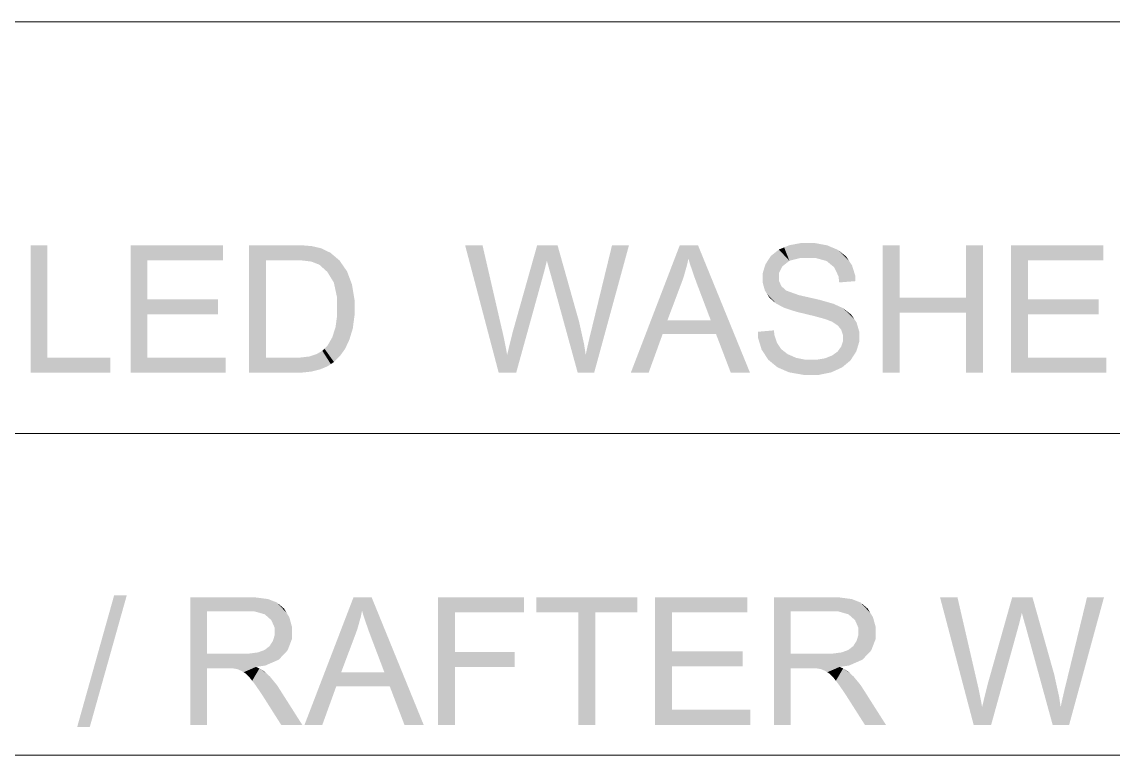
# Model space of a CAD drawing. Header units: millimetres. Extents: x 2 to 579, y 1 to 405.
# Drawn here: x 189.84 to 197.23, y 94.61 to 99.58 of the extents above; entities that cross this region are included whole.
import ezdxf

# ---------------------------------------------------------------- set-up
doc = ezdxf.new("R2010")
doc.units = ezdxf.units.MM
doc.linetypes.add('XKITLINE00', pattern=[0])
doc.layers.add('LinkedObject', color=7, linetype='Continuous', lineweight=0)

# ---------------------------------------------------------------- blocks, each defined once
blk = doc.blocks.new('*A4')
at = {"layer": 'LinkedObject'}
for points in [[(190.0112, 98.066), (189.8971, 97.202), (189.8971, 98.066)], [(190.0112, 97.304), (189.8971, 97.202), (190.0112, 98.066)], [(190.6885, 97.6997), (190.5745, 97.202), (190.5745, 98.066)], [(190.6885, 97.6997), (190.5745, 98.066), (190.6885, 97.9641)], [(191.1992, 97.9641), (190.5745, 98.066), (191.1992, 98.066)], [(190.6885, 97.9641), (190.5745, 98.066), (191.1992, 97.9641)], [(191.3771, 98.066), (191.4912, 97.9641), (191.3771, 97.202)], [(191.6727, 97.9641), (191.3771, 98.066), (191.6745, 98.066)], [(191.4912, 97.9641), (191.3771, 98.066), (191.6727, 97.9641)], [(191.6745, 98.066), (191.7237, 97.9641), (191.6727, 97.9641)], [(191.7249, 98.066), (191.7237, 97.9641), (191.6745, 98.066)], [(191.7249, 98.066), (191.7977, 97.9552), (191.7237, 97.9641)], [(191.8017, 98.0598), (191.7977, 97.9552), (191.7249, 98.066)], [(191.8282, 98.0537), (191.7977, 97.9552), (191.8017, 98.0598)], [(191.8282, 98.0537), (191.8207, 97.9464), (191.7977, 97.9552)], [(191.8207, 97.9464), (191.8282, 98.0537), (191.8525, 97.934)], [(191.9286, 98.0142), (191.8282, 98.0537), (191.8653, 98.0451)], [(191.9548, 97.9918), (191.8282, 98.0537), (191.9286, 98.0142)], [(191.9066, 97.8853), (191.8282, 98.0537), (191.9548, 97.9918)], [(191.8525, 97.934), (191.8282, 98.0537), (191.9066, 97.8853)], [(192.9578, 98.066), (193.0674, 97.202), (192.8399, 98.066)], [(193.0885, 97.4995), (193.0674, 97.202), (192.9578, 98.066)], [(193.3282, 98.066), (193.3681, 97.8601), (193.1638, 97.4824)], [(193.3681, 97.8601), (193.3282, 98.066), (193.3738, 97.881)], [(193.3738, 97.881), (193.3282, 98.066), (193.3869, 97.9318)], [(193.3869, 97.9318), (193.3282, 98.066), (193.3942, 97.9617)], [(193.466, 98.066), (193.3942, 97.9617), (193.3282, 98.066)], [(193.3942, 97.9617), (193.466, 98.066), (193.3963, 97.9521)], [(193.3963, 97.9521), (193.466, 98.066), (193.4103, 97.9013)], [(193.4103, 97.9013), (193.466, 98.066), (193.422, 97.8601)], [(193.422, 97.8601), (193.466, 98.066), (193.5891, 97.6283)], [(193.9501, 98.066), (193.7001, 97.5106), (193.8353, 98.066)], [(193.7142, 97.202), (193.7001, 97.5106), (193.9501, 98.066)], [(194.2943, 98.066), (194.3057, 97.81), (193.9625, 97.202)], [(194.3057, 97.81), (194.2943, 98.066), (194.3205, 97.851)], [(194.3205, 97.851), (194.2943, 98.066), (194.3438, 97.9337)], [(194.3438, 97.9337), (194.2943, 98.066), (194.3523, 97.9753)], [(194.4174, 98.066), (194.3523, 97.9753), (194.2943, 98.066)], [(194.3523, 97.9753), (194.4174, 98.066), (194.3627, 97.94)], [(194.3627, 97.94), (194.4174, 98.066), (194.3933, 97.8502)], [(194.3933, 97.8502), (194.4174, 98.066), (194.4136, 97.7956)], [(194.4136, 97.7956), (194.4174, 98.066), (194.504, 97.5571)], [(194.504, 97.5571), (194.4174, 98.066), (194.5396, 97.4638)], [(194.5396, 97.4638), (194.4174, 98.066), (194.7697, 97.202)], [(194.9654, 98.0365), (195.0127, 97.9416), (194.9112, 97.9933)], [(195.0364, 97.9606), (194.9654, 98.0365), (195.001, 98.0512)], [(195.0127, 97.9416), (194.9654, 98.0365), (195.0364, 97.9606)], [(195.0366, 98.066), (195.112, 97.9796), (195.001, 98.0512)], [(195.001, 98.0512), (195.112, 97.9796), (195.0364, 97.9606)], [(195.1158, 98.0807), (195.112, 97.9796), (195.0366, 98.066)], [(195.1594, 98.0807), (195.112, 97.9796), (195.1158, 98.0807)], [(195.112, 97.9796), (195.1594, 98.0807), (195.1638, 97.9796)], [(195.1594, 98.0807), (195.2135, 97.9796), (195.1638, 97.9796)], [(195.292, 98.0652), (195.1594, 98.0807), (195.2074, 98.0807)], [(195.3286, 98.0498), (195.1594, 98.0807), (195.292, 98.0652)], [(195.2888, 97.9587), (195.1594, 98.0807), (195.3286, 98.0498)], [(195.2135, 97.9796), (195.1594, 98.0807), (195.2888, 97.9587)], [(195.3286, 98.0498), (195.3142, 97.9377), (195.2888, 97.9587)], [(195.3653, 98.0343), (195.3142, 97.9377), (195.3286, 98.0498)], [(195.3142, 97.9377), (195.3653, 98.0343), (195.3397, 97.9168)], [(195.3397, 97.9168), (195.3653, 98.0343), (195.4414, 97.9586)], [(195.4414, 97.9586), (195.3653, 98.0343), (195.4216, 97.9887)], [(195.7835, 97.7109), (195.6695, 97.202), (195.6695, 98.066)], [(195.7835, 97.7109), (195.6695, 98.066), (195.7835, 98.066)], [(196.3469, 98.066), (196.2328, 97.7109), (196.2328, 98.066)], [(196.2328, 97.609), (196.2328, 97.7109), (196.3469, 98.066)], [(196.2328, 97.609), (196.3469, 98.066), (196.3469, 97.202)], [(196.6527, 97.6997), (196.5387, 97.202), (196.5387, 98.066)], [(196.6527, 97.6997), (196.5387, 98.066), (196.6527, 97.9641)], [(197.1634, 97.9641), (196.5387, 98.066), (197.1634, 98.066)], [(196.6527, 97.9641), (196.5387, 98.066), (197.1634, 97.9641)], [(191.3771, 97.202), (191.4912, 97.9641), (191.4912, 97.304)], [(191.9548, 97.9918), (191.9288, 97.8489), (191.9066, 97.8853)], [(191.9889, 97.9629), (191.9288, 97.8489), (191.9548, 97.9918)], [(192.04, 97.8891), (191.9288, 97.8489), (191.9889, 97.9629)], [(194.8927, 97.9648), (194.8556, 97.8424), (194.8742, 97.9363)], [(194.989, 97.9226), (194.8556, 97.8424), (194.8927, 97.9648)], [(194.9112, 97.9933), (195.0127, 97.9416), (194.8927, 97.9648)], [(194.8927, 97.9648), (195.0127, 97.9416), (194.989, 97.9226)], [(195.4414, 97.9586), (195.3696, 97.8548), (195.3397, 97.9168)], [(195.4611, 97.9286), (195.3696, 97.8548), (195.4414, 97.9586)], [(191.9288, 97.8489), (192.04, 97.8891), (191.9511, 97.8125)], [(191.9511, 97.8125), (192.04, 97.8891), (192.057, 97.8441)], [(194.8742, 97.9363), (194.8556, 97.8424), (194.8556, 97.8751)], [(194.9653, 97.8768), (194.8556, 97.8424), (194.989, 97.9226)], [(194.8556, 97.8424), (194.9653, 97.8768), (194.9653, 97.8499)], [(195.4823, 97.8604), (195.3696, 97.8548), (195.4611, 97.9286)], [(192.057, 97.8441), (191.9733, 97.7083), (191.9511, 97.8125)], [(192.0739, 97.7992), (191.9733, 97.7083), (192.057, 97.8441)], [(193.1638, 97.4824), (193.3681, 97.8601), (193.186, 97.202)], [(193.5891, 97.6283), (193.6026, 97.202), (193.422, 97.8601)], [(193.9625, 97.202), (194.3057, 97.81), (194.2104, 97.5571)], [(194.9653, 97.8267), (194.8556, 97.8424), (194.9653, 97.8499)], [(194.8556, 97.8424), (194.9653, 97.8267), (194.8556, 97.8126)], [(194.8556, 97.8126), (194.9653, 97.8267), (194.8707, 97.7588)], [(194.8707, 97.7588), (194.9653, 97.8267), (194.8859, 97.7348)], [(194.8859, 97.7348), (194.9653, 97.8267), (194.9821, 97.7883)], [(195.4837, 97.8224), (195.3696, 97.8548), (195.4823, 97.8604)], [(195.3696, 97.8548), (195.4837, 97.8224), (195.374, 97.8137)], [(192.0908, 97.6965), (191.9733, 97.7083), (192.0739, 97.7992)], [(194.9821, 97.7883), (194.947, 97.6705), (194.8859, 97.7348)], [(194.8859, 97.7348), (194.947, 97.6705), (194.901, 97.7107)], [(194.9989, 97.7733), (194.947, 97.6705), (194.9821, 97.7883)], [(194.947, 97.6705), (194.9989, 97.7733), (194.9778, 97.6542)], [(194.9778, 97.6542), (194.9989, 97.7733), (195.0154, 97.7583)], [(194.9778, 97.6542), (195.0154, 97.7583), (195.0016, 97.6415)], [(195.0016, 97.6415), (195.0154, 97.7583), (195.0849, 97.6146)], [(195.0849, 97.6146), (195.0154, 97.7583), (195.1015, 97.7275)], [(195.0849, 97.6146), (195.1015, 97.7275), (195.1444, 97.6003)], [(195.1444, 97.6003), (195.1015, 97.7275), (195.1711, 97.7117)], [(190.6885, 97.5977), (190.5745, 97.202), (190.6885, 97.6997)], [(191.1672, 97.5977), (190.6885, 97.6997), (191.1672, 97.6997)], [(190.6885, 97.5977), (190.6885, 97.6997), (191.1672, 97.5977)], [(192.0908, 97.6387), (191.9733, 97.7083), (192.0908, 97.6965)], [(191.9733, 97.7083), (192.0908, 97.6387), (191.9733, 97.6405)], [(195.1444, 97.6003), (195.1711, 97.7117), (195.2038, 97.586)], [(195.2038, 97.586), (195.1711, 97.7117), (195.2408, 97.6959)], [(195.2038, 97.586), (195.2408, 97.6959), (195.2807, 97.5649)], [(195.2807, 97.5649), (195.2408, 97.6959), (195.298, 97.5581)], [(195.298, 97.5581), (195.2408, 97.6959), (195.3251, 97.5478)], [(195.3364, 97.6684), (195.3251, 97.5478), (195.2408, 97.6959)], [(195.3623, 97.6566), (195.3251, 97.5478), (195.3364, 97.6684)], [(195.3251, 97.5478), (195.3623, 97.6566), (195.3641, 97.5223)], [(195.3641, 97.5223), (195.3623, 97.6566), (195.4, 97.6392)], [(195.7835, 97.609), (195.6695, 97.202), (195.7835, 97.7109)], [(195.7835, 97.7109), (196.2328, 97.609), (195.7835, 97.609)], [(196.2328, 97.7109), (196.2328, 97.609), (195.7835, 97.7109)], [(196.6527, 97.5977), (196.5387, 97.202), (196.6527, 97.6997)], [(197.1314, 97.5977), (196.6527, 97.6997), (197.1314, 97.6997)], [(196.6527, 97.5977), (196.6527, 97.6997), (197.1314, 97.5977)], [(190.6885, 97.304), (190.5745, 97.202), (190.6885, 97.5977)], [(191.9733, 97.5916), (192.0908, 97.5895), (191.962, 97.5084)], [(191.962, 97.5084), (192.0908, 97.5895), (192.0678, 97.4643)], [(192.0908, 97.6387), (191.9733, 97.5916), (191.9733, 97.6405)], [(192.0908, 97.5895), (191.9733, 97.5916), (192.0908, 97.6387)], [(192.0678, 97.4643), (192.0908, 97.5895), (192.0793, 97.5023)], [(193.6122, 97.547), (193.6026, 97.202), (193.5891, 97.6283)], [(195.3641, 97.5223), (195.4, 97.6392), (195.3761, 97.5072)], [(195.3761, 97.5072), (195.4, 97.6392), (195.388, 97.492)], [(195.4, 97.6392), (195.4737, 97.5686), (195.388, 97.492)], [(195.4737, 97.5686), (195.4, 97.6392), (195.4557, 97.5952)], [(195.6695, 97.202), (195.7835, 97.609), (195.7835, 97.202)], [(196.2328, 97.609), (196.3469, 97.202), (196.2328, 97.202)], [(196.6527, 97.304), (196.5387, 97.202), (196.6527, 97.5977)], [(192.0678, 97.4643), (191.9393, 97.4397), (191.962, 97.5084)], [(193.6461, 97.3943), (193.6026, 97.202), (193.6122, 97.547)], [(193.7001, 97.5106), (193.7142, 97.202), (193.6869, 97.4575)], [(194.178, 97.4638), (193.9625, 97.202), (194.2104, 97.5571)], [(194.2104, 97.5571), (194.5396, 97.4638), (194.178, 97.4638)], [(194.504, 97.5571), (194.5396, 97.4638), (194.2104, 97.5571)], [(195.388, 97.492), (195.4737, 97.5686), (195.3999, 97.4565)], [(195.3999, 97.4565), (195.4737, 97.5686), (195.4917, 97.5419)], [(195.3999, 97.4565), (195.4917, 97.5419), (195.3999, 97.4362)], [(195.3999, 97.4362), (195.4917, 97.5419), (195.3999, 97.4162)], [(195.4917, 97.5419), (195.5097, 97.4458), (195.3999, 97.4162)], [(195.5097, 97.4458), (195.4917, 97.5419), (195.5097, 97.4806)], [(191.9393, 97.4397), (192.009, 97.3385), (191.9076, 97.385)], [(192.0564, 97.4263), (191.9393, 97.4397), (192.0678, 97.4643)], [(192.0269, 97.3634), (191.9393, 97.4397), (192.0564, 97.4263)], [(192.009, 97.3385), (191.9393, 97.4397), (192.0269, 97.3634)], [(193.0989, 97.455), (193.0674, 97.202), (193.0885, 97.4995)], [(193.117, 97.3667), (193.0674, 97.202), (193.0989, 97.455)], [(193.1609, 97.4718), (193.186, 97.202), (193.1413, 97.392)], [(193.1638, 97.4824), (193.186, 97.202), (193.1609, 97.4718)], [(193.6869, 97.4575), (193.7142, 97.202), (193.6653, 97.3637)], [(193.9625, 97.202), (194.178, 97.4638), (194.0832, 97.202)], [(194.5396, 97.4638), (194.7697, 97.202), (194.6396, 97.202)], [(194.9355, 97.4564), (194.8236, 97.4794), (194.9316, 97.4889)], [(194.8236, 97.4794), (194.871, 97.3242), (194.8248, 97.4361)], [(194.9355, 97.4564), (194.871, 97.3242), (194.8236, 97.4794)], [(194.8248, 97.4361), (194.871, 97.3242), (194.8485, 97.3585)], [(194.9532, 97.4031), (194.871, 97.3242), (194.9355, 97.4564)], [(195.3877, 97.3792), (195.5097, 97.4458), (195.49, 97.3465)], [(195.3999, 97.4162), (195.5097, 97.4458), (195.3877, 97.3792)], [(195.49, 97.3465), (195.5097, 97.4458), (195.5097, 97.4114)], [(191.8873, 97.3647), (191.9517, 97.2744), (191.8728, 97.3503)], [(192.009, 97.3385), (191.8873, 97.3647), (191.9076, 97.385)], [(191.991, 97.3136), (191.8873, 97.3647), (192.009, 97.3385)], [(191.9517, 97.2744), (191.8873, 97.3647), (191.991, 97.3136)], [(193.1246, 97.3229), (193.0674, 97.202), (193.117, 97.3667)], [(193.1413, 97.392), (193.186, 97.202), (193.1246, 97.3229)], [(193.6568, 97.3229), (193.6026, 97.202), (193.6461, 97.3943)], [(193.6653, 97.3637), (193.7142, 97.202), (193.6568, 97.3229)], [(194.871, 97.3242), (194.9532, 97.4031), (194.8934, 97.2899)], [(194.8934, 97.2899), (194.9532, 97.4031), (194.9555, 97.2386)], [(194.9672, 97.3823), (194.9555, 97.2386), (194.9532, 97.4031)], [(194.9811, 97.3615), (194.9555, 97.2386), (194.9672, 97.3823)], [(194.9811, 97.3615), (194.995, 97.2215), (194.9555, 97.2386)], [(195.0245, 97.3278), (194.995, 97.2215), (194.9811, 97.3615)], [(195.3755, 97.3622), (195.49, 97.3465), (195.3634, 97.3453)], [(195.3877, 97.3792), (195.49, 97.3465), (195.3755, 97.3622)], [(189.8971, 97.202), (190.0112, 97.304), (190.4362, 97.202)], [(190.4362, 97.202), (190.0112, 97.304), (190.4362, 97.304)], [(190.5745, 97.202), (190.6885, 97.304), (191.219, 97.202)], [(191.219, 97.202), (190.6885, 97.304), (191.219, 97.304)], [(191.4912, 97.304), (191.6886, 97.202), (191.3771, 97.202)], [(191.6757, 97.304), (191.6886, 97.202), (191.4912, 97.304)], [(191.6757, 97.304), (191.7278, 97.202), (191.6886, 97.202)], [(191.7184, 97.304), (191.7278, 97.202), (191.6757, 97.304)], [(191.8273, 97.2168), (191.7184, 97.304), (191.7854, 97.3119)], [(191.7971, 97.2094), (191.7184, 97.304), (191.8273, 97.2168)], [(191.7278, 97.202), (191.7184, 97.304), (191.7971, 97.2094)], [(191.8098, 97.3199), (191.8273, 97.2168), (191.7854, 97.3119)], [(191.8341, 97.3279), (191.8273, 97.2168), (191.8098, 97.3199)], [(191.8273, 97.2168), (191.8341, 97.3279), (191.8575, 97.2241)], [(191.9304, 97.2601), (191.8341, 97.3279), (191.8728, 97.3503)], [(191.909, 97.2458), (191.8341, 97.3279), (191.9304, 97.2601)], [(191.8575, 97.2241), (191.8341, 97.3279), (191.909, 97.2458)], [(191.8728, 97.3503), (191.9517, 97.2744), (191.9304, 97.2601)], [(193.1246, 97.3229), (193.186, 97.202), (193.0674, 97.202)], [(193.6568, 97.3229), (193.7142, 97.202), (193.6026, 97.202)], [(194.995, 97.2215), (195.0245, 97.3278), (195.0345, 97.2044)], [(195.0539, 97.315), (195.0345, 97.2044), (195.0245, 97.3278)], [(195.0832, 97.3021), (195.0345, 97.2044), (195.0539, 97.315)], [(195.0832, 97.3021), (195.1326, 97.1873), (195.0345, 97.2044)], [(195.1493, 97.2893), (195.1326, 97.1873), (195.0832, 97.3021)], [(195.1493, 97.2893), (195.191, 97.1873), (195.1326, 97.1873)], [(195.1861, 97.2893), (195.191, 97.1873), (195.1493, 97.2893)], [(195.1861, 97.2893), (195.2372, 97.1873), (195.191, 97.1873)], [(195.2187, 97.2893), (195.2372, 97.1873), (195.1861, 97.2893)], [(195.2763, 97.299), (195.3571, 97.2212), (195.2187, 97.2893)], [(195.2187, 97.2893), (195.3571, 97.2212), (195.2372, 97.1873)], [(195.3012, 97.3088), (195.4506, 97.2855), (195.2763, 97.299)], [(195.394, 97.2381), (195.2763, 97.299), (195.4506, 97.2855)], [(195.3571, 97.2212), (195.2763, 97.299), (195.394, 97.2381)], [(195.3262, 97.3185), (195.4506, 97.2855), (195.3012, 97.3088)], [(195.3634, 97.3453), (195.4703, 97.316), (195.3262, 97.3185)], [(195.3262, 97.3185), (195.4703, 97.316), (195.4506, 97.2855)], [(195.4703, 97.316), (195.3634, 97.3453), (195.49, 97.3465)], [(196.5387, 97.202), (196.6527, 97.304), (197.1832, 97.202)], [(197.1832, 97.202), (196.6527, 97.304), (197.1832, 97.304)], [(195.2372, 97.1873), (195.3571, 97.2212), (195.3202, 97.2043)], [(190.5482, 95.6933), (190.2122, 94.8008), (190.4627, 95.6933)], [(190.2976, 94.8008), (190.2122, 94.8008), (190.5482, 95.6933)], [(191.0917, 95.2985), (190.9777, 94.8155), (190.9777, 95.6795)], [(190.9777, 95.6795), (191.0917, 95.5845), (191.0917, 95.2985)], [(191.3647, 95.5845), (190.9777, 95.6795), (191.36, 95.6795)], [(191.0917, 95.5845), (190.9777, 95.6795), (191.3647, 95.5845)], [(191.36, 95.6795), (191.4127, 95.5845), (191.3647, 95.5845)], [(191.5054, 95.6679), (191.36, 95.6795), (191.4177, 95.6795)], [(191.5354, 95.6562), (191.36, 95.6795), (191.5054, 95.6679)], [(191.483, 95.5647), (191.36, 95.6795), (191.5354, 95.6562)], [(191.4127, 95.5845), (191.36, 95.6795), (191.483, 95.5647)], [(192.0839, 95.6795), (192.0953, 95.4235), (191.7521, 94.8155)], [(192.0953, 95.4235), (192.0839, 95.6795), (192.1101, 95.4645)], [(192.1101, 95.4645), (192.0839, 95.6795), (192.1334, 95.5472)], [(192.1334, 95.5472), (192.0839, 95.6795), (192.1419, 95.5888)], [(192.207, 95.6795), (192.1419, 95.5888), (192.0839, 95.6795)], [(192.1419, 95.5888), (192.207, 95.6795), (192.1523, 95.5535)], [(192.1523, 95.5535), (192.207, 95.6795), (192.1829, 95.4636)], [(192.1829, 95.4636), (192.207, 95.6795), (192.2032, 95.409)], [(192.2032, 95.409), (192.207, 95.6795), (192.2936, 95.1706)], [(192.2936, 95.1706), (192.207, 95.6795), (192.3292, 95.0773)], [(192.3292, 95.0773), (192.207, 95.6795), (192.5593, 94.8155)], [(192.7714, 95.3097), (192.6573, 94.8155), (192.6573, 95.6795)], [(192.7714, 95.3097), (192.6573, 95.6795), (192.7714, 95.5776)], [(193.2396, 95.5776), (192.6573, 95.6795), (193.2396, 95.6795)], [(192.7714, 95.5776), (192.6573, 95.6795), (193.2396, 95.5776)], [(193.3235, 95.6795), (193.6077, 95.5776), (193.3235, 95.5776)], [(193.7218, 95.5776), (193.6077, 95.5776), (193.3235, 95.6795)], [(193.7218, 95.5776), (193.3235, 95.6795), (194.0077, 95.6795)], [(193.7218, 95.5776), (194.0077, 95.6795), (194.0077, 95.5776)], [(194.241, 95.3132), (194.127, 94.8155), (194.127, 95.6795)], [(194.241, 95.3132), (194.127, 95.6795), (194.241, 95.5776)], [(194.7516, 95.5776), (194.127, 95.6795), (194.7516, 95.6795)], [(194.241, 95.5776), (194.127, 95.6795), (194.7516, 95.5776)], [(195.0454, 95.2985), (194.9314, 94.8155), (194.9314, 95.6795)], [(194.9314, 95.6795), (195.0454, 95.5845), (195.0454, 95.2985)], [(195.3184, 95.5845), (194.9314, 95.6795), (195.3137, 95.6795)], [(195.0454, 95.5845), (194.9314, 95.6795), (195.3184, 95.5845)], [(195.3137, 95.6795), (195.3664, 95.5845), (195.3184, 95.5845)], [(195.459, 95.6679), (195.3137, 95.6795), (195.3714, 95.6795)], [(195.489, 95.6562), (195.3137, 95.6795), (195.459, 95.6679)], [(195.4366, 95.5647), (195.3137, 95.6795), (195.489, 95.6562)], [(195.3664, 95.5845), (195.3137, 95.6795), (195.4366, 95.5647)], [(196.1751, 95.6795), (196.2847, 94.8155), (196.0571, 95.6795)], [(196.3058, 95.113), (196.2847, 94.8155), (196.1751, 95.6795)], [(196.5455, 95.6795), (196.5854, 95.4736), (196.3811, 95.0959)], [(196.5854, 95.4736), (196.5455, 95.6795), (196.5911, 95.4945)], [(196.5911, 95.4945), (196.5455, 95.6795), (196.6041, 95.5453)], [(196.6041, 95.5453), (196.5455, 95.6795), (196.6114, 95.5752)], [(196.6833, 95.6795), (196.6114, 95.5752), (196.5455, 95.6795)], [(196.6114, 95.5752), (196.6833, 95.6795), (196.6136, 95.5656)], [(196.6136, 95.5656), (196.6833, 95.6795), (196.6275, 95.5147)], [(196.6275, 95.5147), (196.6833, 95.6795), (196.6393, 95.4736)], [(196.6393, 95.4736), (196.6833, 95.6795), (196.8064, 95.2418)], [(197.1674, 95.6795), (196.9174, 95.1241), (197.0525, 95.6795)], [(196.9315, 94.8155), (196.9174, 95.1241), (197.1674, 95.6795)], [(191.5354, 95.6562), (191.5052, 95.545), (191.483, 95.5647)], [(191.5654, 95.6446), (191.5052, 95.545), (191.5354, 95.6562)], [(191.5052, 95.545), (191.5654, 95.6446), (191.5274, 95.5252)], [(191.5274, 95.5252), (191.5654, 95.6446), (191.6313, 95.574)], [(191.6313, 95.574), (191.5654, 95.6446), (191.6133, 95.6035)], [(195.489, 95.6562), (195.4589, 95.545), (195.4366, 95.5647)], [(195.519, 95.6446), (195.4589, 95.545), (195.489, 95.6562)], [(195.4589, 95.545), (195.519, 95.6446), (195.4811, 95.5252)], [(195.4811, 95.5252), (195.519, 95.6446), (195.5849, 95.574)], [(195.5849, 95.574), (195.519, 95.6446), (195.567, 95.6035)], [(191.6313, 95.574), (191.5497, 95.4748), (191.5274, 95.5252)], [(191.6492, 95.5446), (191.5497, 95.4748), (191.6313, 95.574)], [(191.6672, 95.4794), (191.5497, 95.4748), (191.6492, 95.5446)], [(193.6077, 94.8155), (193.7218, 95.5776), (193.7218, 94.8155)], [(193.6077, 95.5776), (193.7218, 95.5776), (193.6077, 94.8155)], [(195.5849, 95.574), (195.5033, 95.4748), (195.4811, 95.5252)], [(195.6029, 95.5446), (195.5033, 95.4748), (195.5849, 95.574)], [(195.6208, 95.4794), (195.5033, 95.4748), (195.6029, 95.5446)], [(191.5382, 95.3844), (191.6672, 95.4438), (191.6077, 95.2888)], [(191.5497, 95.4232), (191.6672, 95.4438), (191.5382, 95.3844)], [(191.6672, 95.4438), (191.5497, 95.4748), (191.6672, 95.4794)], [(191.5497, 95.4748), (191.6672, 95.4438), (191.5497, 95.4441)], [(191.6672, 95.4438), (191.5497, 95.4232), (191.5497, 95.4441)], [(191.6077, 95.2888), (191.6672, 95.4438), (191.6375, 95.3203)], [(191.6375, 95.3203), (191.6672, 95.4438), (191.6672, 95.3978)], [(195.4918, 95.3844), (195.6208, 95.4438), (195.5614, 95.2888)], [(195.5033, 95.4232), (195.6208, 95.4438), (195.4918, 95.3844)], [(195.6208, 95.4438), (195.5033, 95.4748), (195.6208, 95.4794)], [(195.5033, 95.4748), (195.6208, 95.4438), (195.5033, 95.4441)], [(195.6208, 95.4438), (195.5033, 95.4232), (195.5033, 95.4441)], [(195.5614, 95.2888), (195.6208, 95.4438), (195.5911, 95.3203)], [(195.5911, 95.3203), (195.6208, 95.4438), (195.6208, 95.3978)], [(196.3811, 95.0959), (196.5854, 95.4736), (196.4032, 94.8155)], [(196.8064, 95.2418), (196.8198, 94.8155), (196.6393, 95.4736)], [(191.5267, 95.3666), (191.6077, 95.2888), (191.5152, 95.3488)], [(191.5382, 95.3844), (191.6077, 95.2888), (191.5267, 95.3666)], [(191.7521, 94.8155), (192.0953, 95.4235), (192, 95.1706)], [(195.4803, 95.3666), (195.5614, 95.2888), (195.4689, 95.3488)], [(195.4918, 95.3844), (195.5614, 95.2888), (195.4803, 95.3666)], [(191.0917, 95.2985), (191.0917, 95.1991), (190.9777, 94.8155)], [(191.2241, 95.1991), (191.0917, 95.2985), (191.3371, 95.2985)], [(191.0917, 95.1991), (191.0917, 95.2985), (191.2241, 95.1991)], [(191.2241, 95.1991), (191.3371, 95.2985), (191.2462, 95.1991)], [(191.2462, 95.1991), (191.3371, 95.2985), (191.278, 95.1971)], [(191.278, 95.1971), (191.3371, 95.2985), (191.2877, 95.195)], [(191.2877, 95.195), (191.3371, 95.2985), (191.3009, 95.1918)], [(191.3009, 95.1918), (191.3371, 95.2985), (191.3269, 95.1803)], [(191.3269, 95.1803), (191.3371, 95.2985), (191.3762, 95.2985)], [(191.3269, 95.1803), (191.3762, 95.2985), (191.3397, 95.1721)], [(191.3762, 95.2985), (191.4242, 95.2086), (191.3397, 95.1721)], [(191.4374, 95.3066), (191.4242, 95.2086), (191.3762, 95.2985)], [(191.4242, 95.2086), (191.4374, 95.3066), (191.4862, 95.2172)], [(191.4595, 95.3147), (191.6077, 95.2888), (191.4374, 95.3066)], [(191.578, 95.2573), (191.4374, 95.3066), (191.6077, 95.2888)], [(191.4862, 95.2172), (191.4374, 95.3066), (191.578, 95.2573)], [(191.4816, 95.3228), (191.6077, 95.2888), (191.4595, 95.3147)], [(191.6077, 95.2888), (191.4816, 95.3228), (191.5152, 95.3488)], [(192.7714, 95.2078), (192.6573, 94.8155), (192.7714, 95.3097)], [(193.1766, 95.2078), (192.7714, 95.3097), (193.1766, 95.3097)], [(192.7714, 95.2078), (192.7714, 95.3097), (193.1766, 95.2078)], [(194.241, 95.2112), (194.127, 94.8155), (194.241, 95.3132)], [(194.7197, 95.2112), (194.241, 95.3132), (194.7197, 95.3132)], [(194.241, 95.2112), (194.241, 95.3132), (194.7197, 95.2112)], [(195.0454, 95.2985), (195.0454, 95.1991), (194.9314, 94.8155)], [(195.1778, 95.1991), (195.0454, 95.2985), (195.2908, 95.2985)], [(195.0454, 95.1991), (195.0454, 95.2985), (195.1778, 95.1991)], [(195.1778, 95.1991), (195.2908, 95.2985), (195.1999, 95.1991)], [(195.1999, 95.1991), (195.2908, 95.2985), (195.2316, 95.1971)], [(195.2316, 95.1971), (195.2908, 95.2985), (195.2413, 95.195)], [(195.2413, 95.195), (195.2908, 95.2985), (195.2546, 95.1918)], [(195.2546, 95.1918), (195.2908, 95.2985), (195.2806, 95.1803)], [(195.2806, 95.1803), (195.2908, 95.2985), (195.3299, 95.2985)], [(195.2806, 95.1803), (195.3299, 95.2985), (195.2934, 95.1721)], [(195.3299, 95.2985), (195.3778, 95.2086), (195.2934, 95.1721)], [(195.3911, 95.3066), (195.3778, 95.2086), (195.3299, 95.2985)], [(195.3778, 95.2086), (195.3911, 95.3066), (195.4399, 95.2172)], [(195.4132, 95.3147), (195.5614, 95.2888), (195.3911, 95.3066)], [(195.5317, 95.2573), (195.3911, 95.3066), (195.5614, 95.2888)], [(195.4399, 95.2172), (195.3911, 95.3066), (195.5317, 95.2573)], [(195.4353, 95.3228), (195.5614, 95.2888), (195.4132, 95.3147)], [(195.5614, 95.2888), (195.4353, 95.3228), (195.4689, 95.3488)], [(196.8295, 95.1605), (196.8198, 94.8155), (196.8064, 95.2418)], [(190.9777, 94.8155), (191.0917, 95.1991), (191.0917, 94.8155)], [(191.3397, 95.1721), (191.4242, 95.2086), (191.3525, 95.1638)], [(191.4242, 95.2086), (191.3815, 95.135), (191.3525, 95.1638)], [(191.4468, 95.1977), (191.3815, 95.135), (191.4242, 95.2086)], [(191.3815, 95.135), (191.4468, 95.1977), (191.3977, 95.1143)], [(191.3977, 95.1143), (191.4468, 95.1977), (191.4139, 95.0937)], [(191.4139, 95.0937), (191.4468, 95.1977), (191.493, 95.1656)], [(191.493, 95.1656), (191.4551, 95.0342), (191.4139, 95.0937)], [(191.493, 95.1656), (191.4468, 95.1977), (191.4813, 95.1762)], [(191.5181, 95.1427), (191.4551, 95.0342), (191.493, 95.1656)], [(191.5653, 95.0852), (191.4551, 95.0342), (191.5181, 95.1427)], [(191.9676, 95.0773), (191.7521, 94.8155), (192, 95.1706)], [(192, 95.1706), (192.3292, 95.0773), (191.9676, 95.0773)], [(192.2936, 95.1706), (192.3292, 95.0773), (192, 95.1706)], [(192.6573, 94.8155), (192.7714, 95.2078), (192.7714, 94.8155)], [(194.241, 94.9175), (194.127, 94.8155), (194.241, 95.2112)], [(194.9314, 94.8155), (195.0454, 95.1991), (195.0454, 94.8155)], [(195.2934, 95.1721), (195.3778, 95.2086), (195.3062, 95.1638)], [(195.3778, 95.2086), (195.3352, 95.135), (195.3062, 95.1638)], [(195.4005, 95.1977), (195.3352, 95.135), (195.3778, 95.2086)], [(195.3352, 95.135), (195.4005, 95.1977), (195.3514, 95.1143)], [(195.3514, 95.1143), (195.4005, 95.1977), (195.3675, 95.0937)], [(195.3675, 95.0937), (195.4005, 95.1977), (195.4467, 95.1656)], [(195.4467, 95.1656), (195.4087, 95.0342), (195.3675, 95.0937)], [(195.4467, 95.1656), (195.4005, 95.1977), (195.4349, 95.1762)], [(195.4717, 95.1427), (195.4087, 95.0342), (195.4467, 95.1656)], [(195.519, 95.0852), (195.4087, 95.0342), (195.4717, 95.1427)], [(196.8633, 95.0077), (196.8198, 94.8155), (196.8295, 95.1605)], [(191.4551, 95.0342), (191.5653, 95.0852), (191.4801, 94.9953)], [(191.4801, 94.9953), (191.5653, 95.0852), (191.5876, 95.0507)], [(191.7521, 94.8155), (191.9676, 95.0773), (191.8728, 94.8155)], [(192.3292, 95.0773), (192.5593, 94.8155), (192.4292, 94.8155)], [(195.4087, 95.0342), (195.519, 95.0852), (195.4337, 94.9953)], [(195.4337, 94.9953), (195.519, 95.0852), (195.5412, 95.0507)], [(196.3162, 95.0684), (196.2847, 94.8155), (196.3058, 95.113)], [(196.3342, 94.9801), (196.2847, 94.8155), (196.3162, 95.0684)], [(196.3782, 95.0853), (196.4032, 94.8155), (196.3585, 95.0055)], [(196.3811, 95.0959), (196.4032, 94.8155), (196.3782, 95.0853)], [(196.9042, 95.071), (196.9315, 94.8155), (196.8825, 94.9772)], [(196.9174, 95.1241), (196.9315, 94.8155), (196.9042, 95.071)], [(191.4801, 94.9953), (191.5876, 95.0507), (191.5942, 94.8155)], [(191.5942, 94.8155), (191.5876, 95.0507), (191.7369, 94.8155)], [(195.4337, 94.9953), (195.5412, 95.0507), (195.5479, 94.8155)], [(195.5479, 94.8155), (195.5412, 95.0507), (195.6906, 94.8155)], [(196.3585, 95.0055), (196.4032, 94.8155), (196.3418, 94.9363)], [(196.8741, 94.9363), (196.8198, 94.8155), (196.8633, 95.0077)], [(196.3418, 94.9363), (196.2847, 94.8155), (196.3342, 94.9801)], [(196.3418, 94.9363), (196.4032, 94.8155), (196.2847, 94.8155)], [(196.8741, 94.9363), (196.9315, 94.8155), (196.8198, 94.8155)], [(196.8825, 94.9772), (196.9315, 94.8155), (196.8741, 94.9363)], [(194.127, 94.8155), (194.241, 94.9175), (194.7715, 94.8155)], [(194.7715, 94.8155), (194.241, 94.9175), (194.7715, 94.9175)]]:
    blk.add_hatch(color=7, dxfattribs=at).paths.add_polyline_path(points, flags=17)
at = {"layer": 'LinkedObject', "color": 6, "linetype": 'XKITLINE00', "lineweight": 0}
for p, q in [((198.5688, 99.5798), (179.0004, 99.5798)), ((198.181, 96.791), (185.2263, 96.791)), ((198.9051, 94.61), (184.4455, 94.61))]:
    blk.add_line(p, q, dxfattribs=at)

msp = doc.modelspace()

# ---------------------------------------------------------------- block references
at = {"lineweight": 0}
msp.add_blockref('*A4', (0, 0), dxfattribs=at)

doc.saveas('drawing.dxf')
